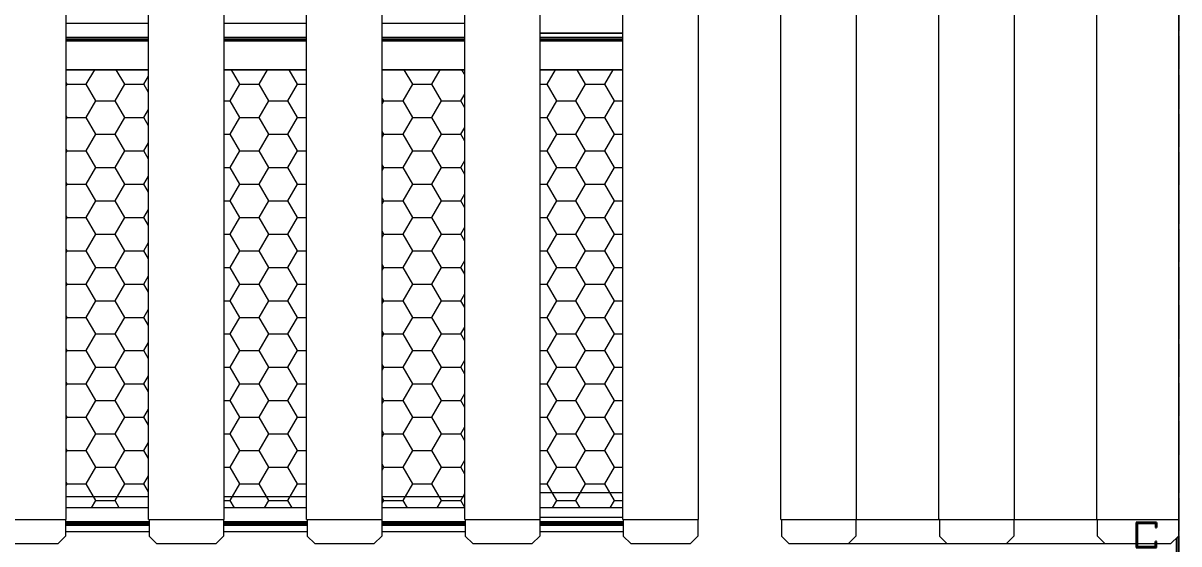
# Model space of a CAD drawing. Header units: millimetres. Extents: x -662642 to 33419, y -141169 to 23423.
# Drawn here: x 6578 to 8871, y 9571 to 10603 of the extents above; entities that cross this region are included whole.
import ezdxf

# ---------------------------------------------------------------- set-up
doc = ezdxf.new("R2010")
doc.units = ezdxf.units.MM
for name, pattern in [('CENTER', [2, 1.25, -0.25, 0.25, -0.25]), ('HIDDEN', [0.375, 0.25, -0.125]), ('HIDDENX2', [0.75, 0.5, -0.25])]:
    doc.linetypes.add(name, pattern=pattern)
doc.layers.add('center', color=1, linetype='CENTER')
doc.layers.add('HIDD', color=2, linetype='HIDDENX2')
doc.styles.get("Standard").update_dxf_attribs({"font": 'arial.ttf'})
doc.dimstyles.new('1.40', dxfattribs={"dimscale": 20, "dimtxt": 1.5, "dimasz": 1, "dimexe": 0.5, "dimexo": 0.5, "dimgap": 0.5, "dimtad": 1, "dimdec": 0, "dimzin": 0, "dimdsep": 46, "dimtxsty": 'Standard', "dimcen": 0, "dimclrd": 2, "dimclre": 2, "dimclrt": 3, "dimadec": 0, "dimazin": 0, "dimtfac": 1, "dimtdec": 0, "dimtmove": 0, "dimatfit": 0, "dimfxl": 1, "dimtolj": 1, "dimtzin": 0, "dimlwd": -1, "dimlwe": -1, "dimarcsym": 0})

# ---------------------------------------------------------------- blocks, each defined once
blk = doc.blocks.new('*D86')
at = {"color": 2, "transparency": 16777216}
for p, q in [((10274.7, 9660.2), (10274.7, 9780.2)), ((8443.9, 9540.2), (10284.7, 9540.2)), ((10274.7, 9540.2), (10274.7, 9110.2)), ((8713.4, 9110.2), (10284.7, 9110.2)), ((10274.7, 8990.2), (10274.7, 8435.7))]:
    blk.add_line(p, q, dxfattribs=at)
for points in [[(10254.7, 9660.2), (10294.7, 9660.2), (10274.7, 9540.2)], [(10254.7, 8990.2), (10294.7, 8990.2), (10274.7, 9110.2)]]:
    blk.add_solid(points, dxfattribs=at)
at = {"layer": 'Defpoints', "color": 0, "transparency": 16777216}
for p in [(8343.9, 9540.2), (8613.4, 9110.2), (10274.7, 9110.2)]:
    blk.add_point(p, dxfattribs=at)
at = {"color": 3, "lineweight": 5, "transparency": 16777216, "insert": (10143.2, 8652.9), "char_height": 140, "attachment_point": 5, "rotation": 90}
blk.add_mtext('\\A1;430', dxfattribs=at)
blk = doc.blocks.new('435')
for p, q in [((-131382, 21088.8), (-131342, 21088.8)), ((-131382, 21088.8), (-131382, 21078.8)), ((-131380, 21078.8), (-131382, 21078.8)), ((-131380, 21086.8), (-131344, 21086.8)), ((-131380, 21086.8), (-131380, 21078.8)), ((-131344, 21086.8), (-131344, 21040.8)), ((-131342, 21088.8), (-131342, 21038.8)), ((-131342, 21088.8), (-131342, 21038.8)), ((-131382, 21038.8), (-131382, 21050.8)), ((-131382, 21050.8), (-131380, 21050.8)), ((-131342, 21038.8), (-131382, 21038.8)), ((-131380, 21040.8), (-131380, 21050.8)), ((-131344, 21040.8), (-131380, 21040.8))]:
    blk.add_line(p, q)
blk = doc.blocks.new('3')
at = {"color": 7, "lineweight": 20}
for p, q in [((8871.4, 9615), (8871.4, 12537.2)), ((6827, 10602.3), (6663.4, 10602.3)), ((7140.7, 10602.3), (6977, 10602.3)), ((7454.3, 10602.3), (7290.7, 10602.3)), ((6663.4, 10575.2), (6827, 10575.2)), ((6663.4, 10572.2), (6827, 10572.2)), ((6977, 10575.2), (7140.7, 10575.2)), ((6977, 10572.2), (7140.7, 10572.2)), ((7290.7, 10575.2), (7454.3, 10575.2)), ((7290.7, 10572.2), (7454.3, 10572.2)), ((7604.3, 10575.2), (7768, 10575.2)), ((7604.3, 10572.2), (7768, 10572.2)), ((6663.4, 10570.5), (6827, 10570.5)), ((6663.4, 10567.9), (6827, 10567.9)), ((6977, 10570.5), (7140.7, 10570.5)), ((6977, 10567.9), (7140.7, 10567.9)), ((7290.7, 10570.5), (7454.3, 10570.5)), ((7290.7, 10567.9), (7454.3, 10567.9)), ((7604.3, 10570.5), (7768, 10570.5)), ((7604.3, 10567.9), (7768, 10567.9)), ((6663.4, 10510.6), (6827, 10510.6)), ((6663.4, 10510.5), (6827, 10510.5)), ((6827, 10510.3), (6663.4, 10510.3)), ((6977, 10510.6), (7140.7, 10510.6)), ((6977, 10510.5), (7140.7, 10510.5)), ((7140.7, 10510.3), (6977, 10510.3)), ((7290.7, 10510.6), (7454.3, 10510.6)), ((7290.7, 10510.5), (7454.3, 10510.5)), ((7454.3, 10510.3), (7290.7, 10510.3)), ((7604.3, 10510.6), (7768, 10510.6)), ((7604.3, 10510.5), (7768, 10510.5)), ((7768, 10510.3), (7604.3, 10510.3)), ((6827, 9663.9), (6663.4, 9663.9)), ((7140.7, 9663.9), (6977, 9663.9)), ((7454.3, 9663.9), (7290.7, 9663.9)), ((6827, 9642.3), (6663.4, 9642.3)), ((7140.7, 9642.3), (6977, 9642.3)), ((7454.3, 9642.3), (7290.7, 9642.3)), ((6662.4, 9615.2), (6828, 9615.2)), ((6662.4, 9612.2), (6828, 9612.2)), ((6828, 9610.2), (6662.4, 9610.2)), ((6976, 9615.2), (7141.7, 9615.2)), ((6976, 9612.2), (7141.7, 9612.2)), ((7141.7, 9610.2), (6976, 9610.2)), ((7289.7, 9615.2), (7455.3, 9615.2)), ((7289.7, 9612.2), (7455.3, 9612.2)), ((7455.3, 9610.2), (7289.7, 9610.2)), ((7603.3, 9615.2), (7769, 9615.2)), ((7603.3, 9612.2), (7769, 9612.2)), ((7769, 9610.2), (7603.3, 9610.2)), ((6828, 9606.8), (6662.4, 9606.8)), ((6662.4, 9595.2), (6828, 9595.2)), ((7141.7, 9606.8), (6976, 9606.8)), ((6976, 9595.2), (7141.7, 9595.2)), ((7455.3, 9606.8), (7289.7, 9606.8)), ((7289.7, 9595.2), (7455.3, 9595.2)), ((7769, 9606.8), (7603.3, 9606.8))]:
    blk.add_line(p, q, dxfattribs=at)
at = {"lineweight": 20}
for p, q in [((6663.4, 9619.2), (6663.4, 12277.2)), ((6827, 9619.2), (6827, 12277.2)), ((6977, 9619.2), (6977, 12277.2)), ((7140.7, 9619.2), (7140.7, 12277.2)), ((7290.7, 9619.2), (7290.7, 12277.2)), ((7454.3, 9619.2), (7454.3, 12277.2)), ((7604.3, 9619.2), (7604.3, 12277.2)), ((7768, 9619.2), (7768, 12277.2)), ((7918, 9619.2), (7918, 12277.2)), ((8081.6, 9619.2), (8081.6, 12277.2)), ((8871.4, 9619.2), (8871.4, 12277.2)), ((6513.4, 9619.2), (6663.4, 9619.2)), ((6662.4, 9619.2), (6662.4, 9586.2)), ((6827, 9619.2), (6977, 9619.2)), ((6828, 9619.2), (6828, 9586.2)), ((6976, 9619.2), (6976, 9586.2)), ((7140.7, 9619.2), (7290.7, 9619.2)), ((7141.7, 9619.2), (7141.7, 9586.2)), ((7289.7, 9619.2), (7289.7, 9586.2)), ((7454.3, 9619.2), (7604.3, 9619.2)), ((7455.3, 9619.2), (7455.3, 9586.2)), ((7603.3, 9619.2), (7603.3, 9586.2)), ((7768, 9619.2), (7918, 9619.2)), ((7769, 9619.2), (7769, 9586.2)), ((7917, 9619.2), (7917, 9586.2)), ((8081.6, 9619.2), (8871.4, 9619.2)), ((8082.6, 9619.2), (8082.6, 9586.2)), ((8230.6, 9619.2), (8230.6, 9586.2)), ((8396.1, 9619.2), (8396.1, 9586.2)), ((8544.1, 9619.2), (8544.1, 9586.2)), ((8870.4, 9619.2), (8870.4, 9586.2)), ((6662.4, 9586.2), (6647.4, 9571.2)), ((6828, 9586.2), (6843, 9571.2)), ((6976, 9586.2), (6961, 9571.2)), ((7141.7, 9586.2), (7156.7, 9571.2)), ((7289.7, 9586.2), (7274.7, 9571.2)), ((7455.3, 9586.2), (7470.3, 9571.2)), ((7603.3, 9586.2), (7588.3, 9571.2)), ((7769, 9586.2), (7784, 9571.2)), ((7917, 9586.2), (7902, 9571.2)), ((8082.6, 9586.2), (8097.6, 9571.2)), ((8230.6, 9586.2), (8215.6, 9571.2)), ((8396.1, 9586.2), (8411.1, 9571.2)), ((8544.1, 9586.2), (8529.1, 9571.2)), ((8709.7, 9586.2), (8724.7, 9571.2)), ((8870.4, 9586.2), (8855.4, 9571.2)), ((6529.4, 9571.2), (6647.4, 9571.2)), ((6843, 9571.2), (6961, 9571.2)), ((7156.7, 9571.2), (7274.7, 9571.2)), ((7470.3, 9571.2), (7588.3, 9571.2)), ((7784, 9571.2), (7902, 9571.2)), ((8097.6, 9571.2), (8855.4, 9571.2))]:
    blk.add_line(p, q, dxfattribs=at)
at = {"lineweight": 5}
for p, q in [((8231.6, 9619.2), (8231.6, 12277.2)), ((8395.1, 9619.2), (8395.1, 12277.2)), ((8545.1, 9619.2), (8545.1, 12277.2)), ((8708.7, 9619.2), (8708.7, 12277.2)), ((8230.6, 9619.2), (8231.6, 9619.2)), ((8396.1, 9619.2), (8395.1, 9619.2)), ((8709.7, 9586.2), (8709.7, 9619.2))]:
    blk.add_line(p, q, dxfattribs=at)
at = {"color": 7, "lineweight": 20, "ltscale": 0.000708333}
for p, q in [((7084.9, 10570.5), (7084.9, 10572.2)), ((7088.3, 10570.5), (7088.3, 10572.2)), ((7106.5, 10570.5), (7106.5, 10572.2)), ((7109.9, 10570.5), (7109.9, 10572.2))]:
    blk.add_line(p, q, dxfattribs=at)
at = {"color": 7, "lineweight": 20, "ltscale": 0.201458}
for p, q in [((7768, 10583), (7604.3, 10583)), ((7768, 10582.8), (7604.3, 10582.8)), ((7768, 9623), (7604.3, 9623)), ((7768, 9622.8), (7604.3, 9622.8))]:
    blk.add_line(p, q, dxfattribs=at)
at = {"color": 7, "linetype": 'Continuous', "lineweight": 20}
for p, q in [((6703.5, 10481.8), (6720.1, 10510.6)), ((6779.7, 10481.8), (6763, 10510.6)), ((7008.3, 10481.8), (6991.6, 10510.6)), ((7046.4, 10481.8), (7063, 10510.6)), ((7122.6, 10481.8), (7105.9, 10510.6)), ((7290.7, 10509), (7291.6, 10510.6)), ((7351.2, 10481.8), (7334.5, 10510.6)), ((7389.3, 10481.8), (7405.9, 10510.6)), ((7454.3, 10501), (7448.8, 10510.6)), ((7617.9, 10481.8), (7634.5, 10510.6)), ((7694.1, 10481.8), (7677.4, 10510.6)), ((7732.2, 10481.8), (7748.8, 10510.6)), ((6665.4, 10481.8), (6663.4, 10485.2)), ((6663.4, 10478.3), (6665.4, 10481.8)), ((6665.4, 10481.8), (6703.5, 10481.8)), ((6722.5, 10448.8), (6703.5, 10481.8)), ((6760.6, 10448.8), (6779.7, 10481.8)), ((6779.7, 10481.8), (6817.8, 10481.8)), ((6817.8, 10481.8), (6827, 10497.8)), ((6827, 10465.7), (6817.8, 10481.8)), ((6989.2, 10448.8), (7008.3, 10481.8)), ((7008.3, 10481.8), (7046.4, 10481.8)), ((7065.4, 10448.8), (7046.4, 10481.8)), ((7103.5, 10448.8), (7122.6, 10481.8)), ((7122.6, 10481.8), (7140.7, 10481.8)), ((7332.1, 10448.8), (7351.2, 10481.8)), ((7351.2, 10481.8), (7389.3, 10481.8)), ((7408.3, 10448.8), (7389.3, 10481.8)), ((7604.3, 10481.8), (7617.9, 10481.8)), ((7636.9, 10448.8), (7617.9, 10481.8)), ((7675, 10448.8), (7694.1, 10481.8)), ((7694.1, 10481.8), (7732.2, 10481.8)), ((7751.2, 10448.8), (7732.2, 10481.8)), ((7446.4, 10448.8), (7454.3, 10462.5)), ((6703.5, 10415.8), (6722.5, 10448.8)), ((6722.5, 10448.8), (6760.6, 10448.8)), ((6779.7, 10415.8), (6760.6, 10448.8)), ((6977, 10448.8), (6989.2, 10448.8)), ((7008.3, 10415.8), (6989.2, 10448.8)), ((7046.4, 10415.8), (7065.4, 10448.8)), ((7065.4, 10448.8), (7103.5, 10448.8)), ((7122.6, 10415.8), (7103.5, 10448.8)), ((7294, 10448.8), (7290.7, 10454.5)), ((7290.7, 10443), (7294, 10448.8)), ((7294, 10448.8), (7332.1, 10448.8)), ((7351.2, 10415.8), (7332.1, 10448.8)), ((7389.3, 10415.8), (7408.3, 10448.8)), ((7408.3, 10448.8), (7446.4, 10448.8)), ((7454.3, 10435), (7446.4, 10448.8)), ((7617.9, 10415.8), (7636.9, 10448.8)), ((7636.9, 10448.8), (7675, 10448.8)), ((7694.1, 10415.8), (7675, 10448.8)), ((7732.2, 10415.8), (7751.2, 10448.8)), ((7751.2, 10448.8), (7768, 10448.8)), ((6665.4, 10415.8), (6663.4, 10419.2)), ((6663.4, 10412.4), (6665.4, 10415.8)), ((6665.4, 10415.8), (6703.5, 10415.8)), ((6722.5, 10382.8), (6703.5, 10415.8)), ((6760.6, 10382.8), (6779.7, 10415.8)), ((6779.7, 10415.8), (6817.8, 10415.8)), ((6817.8, 10415.8), (6827, 10431.8)), ((6827, 10399.7), (6817.8, 10415.8)), ((6989.2, 10382.8), (7008.3, 10415.8)), ((7008.3, 10415.8), (7046.4, 10415.8)), ((7065.4, 10382.8), (7046.4, 10415.8)), ((7103.5, 10382.8), (7122.6, 10415.8)), ((7122.6, 10415.8), (7140.7, 10415.8)), ((7332.1, 10382.8), (7351.2, 10415.8)), ((7351.2, 10415.8), (7389.3, 10415.8)), ((7408.3, 10382.8), (7389.3, 10415.8)), ((7604.3, 10415.8), (7617.9, 10415.8)), ((7636.9, 10382.8), (7617.9, 10415.8)), ((7675, 10382.8), (7694.1, 10415.8)), ((7694.1, 10415.8), (7732.2, 10415.8)), ((7751.2, 10382.8), (7732.2, 10415.8)), ((7446.4, 10382.8), (7454.3, 10396.5)), ((6703.5, 10349.8), (6722.5, 10382.8)), ((6722.5, 10382.8), (6760.6, 10382.8)), ((6779.7, 10349.8), (6760.6, 10382.8)), ((6817.8, 10349.8), (6827, 10365.8)), ((6977, 10382.8), (6989.2, 10382.8)), ((7008.3, 10349.8), (6989.2, 10382.8)), ((7046.4, 10349.8), (7065.4, 10382.8)), ((7065.4, 10382.8), (7103.5, 10382.8)), ((7122.6, 10349.8), (7103.5, 10382.8)), ((7294, 10382.8), (7290.7, 10388.5)), ((7290.7, 10377), (7294, 10382.8)), ((7294, 10382.8), (7332.1, 10382.8)), ((7351.2, 10349.8), (7332.1, 10382.8)), ((7389.3, 10349.8), (7408.3, 10382.8)), ((7408.3, 10382.8), (7446.4, 10382.8)), ((7454.3, 10369), (7446.4, 10382.8)), ((7617.9, 10349.8), (7636.9, 10382.8)), ((7636.9, 10382.8), (7675, 10382.8)), ((7694.1, 10349.8), (7675, 10382.8)), ((7732.2, 10349.8), (7751.2, 10382.8)), ((7751.2, 10382.8), (7768, 10382.8)), ((6665.4, 10349.8), (6663.4, 10353.2)), ((6663.4, 10346.4), (6665.4, 10349.8)), ((6665.4, 10349.8), (6703.5, 10349.8)), ((6722.5, 10316.8), (6703.5, 10349.8)), ((6760.6, 10316.8), (6779.7, 10349.8)), ((6779.7, 10349.8), (6817.8, 10349.8)), ((6827, 10333.7), (6817.8, 10349.8)), ((6989.2, 10316.8), (7008.3, 10349.8)), ((7008.3, 10349.8), (7046.4, 10349.8)), ((7065.4, 10316.8), (7046.4, 10349.8)), ((7103.5, 10316.8), (7122.6, 10349.8)), ((7122.6, 10349.8), (7140.7, 10349.8)), ((7332.1, 10316.8), (7351.2, 10349.8)), ((7351.2, 10349.8), (7389.3, 10349.8)), ((7408.3, 10316.8), (7389.3, 10349.8)), ((7604.3, 10349.8), (7617.9, 10349.8)), ((7636.9, 10316.8), (7617.9, 10349.8)), ((7675, 10316.8), (7694.1, 10349.8)), ((7694.1, 10349.8), (7732.2, 10349.8)), ((7751.2, 10316.8), (7732.2, 10349.8)), ((7294, 10316.8), (7290.7, 10322.5)), ((7446.4, 10316.8), (7454.3, 10330.5)), ((6703.5, 10283.8), (6722.5, 10316.8)), ((6722.5, 10316.8), (6760.6, 10316.8)), ((6779.7, 10283.8), (6760.6, 10316.8)), ((6817.8, 10283.8), (6827, 10299.9)), ((6977, 10316.8), (6989.2, 10316.8)), ((7008.3, 10283.8), (6989.2, 10316.8)), ((7046.4, 10283.8), (7065.4, 10316.8)), ((7065.4, 10316.8), (7103.5, 10316.8)), ((7122.6, 10283.8), (7103.5, 10316.8)), ((7290.7, 10311), (7294, 10316.8)), ((7294, 10316.8), (7332.1, 10316.8)), ((7351.2, 10283.8), (7332.1, 10316.8)), ((7389.3, 10283.8), (7408.3, 10316.8)), ((7408.3, 10316.8), (7446.4, 10316.8)), ((7454.3, 10303.1), (7446.4, 10316.8)), ((7617.9, 10283.8), (7636.9, 10316.8)), ((7636.9, 10316.8), (7675, 10316.8)), ((7694.1, 10283.8), (7675, 10316.8)), ((7732.2, 10283.8), (7751.2, 10316.8)), ((7751.2, 10316.8), (7768, 10316.8)), ((6665.4, 10283.8), (6663.4, 10287.2)), ((6663.4, 10280.4), (6665.4, 10283.8)), ((6665.4, 10283.8), (6703.5, 10283.8)), ((6722.5, 10250.8), (6703.5, 10283.8)), ((6760.6, 10250.8), (6779.7, 10283.8)), ((6779.7, 10283.8), (6817.8, 10283.8)), ((6827, 10267.7), (6817.8, 10283.8)), ((6989.2, 10250.8), (7008.3, 10283.8)), ((7008.3, 10283.8), (7046.4, 10283.8)), ((7065.4, 10250.8), (7046.4, 10283.8)), ((7103.5, 10250.8), (7122.6, 10283.8)), ((7122.6, 10283.8), (7140.7, 10283.8)), ((7332.1, 10250.8), (7351.2, 10283.8)), ((7351.2, 10283.8), (7389.3, 10283.8)), ((7408.3, 10250.8), (7389.3, 10283.8)), ((7604.3, 10283.8), (7617.9, 10283.8)), ((7636.9, 10250.8), (7617.9, 10283.8)), ((7675, 10250.8), (7694.1, 10283.8)), ((7694.1, 10283.8), (7732.2, 10283.8)), ((7751.2, 10250.8), (7732.2, 10283.8)), ((7294, 10250.8), (7290.7, 10256.5)), ((7446.4, 10250.8), (7454.3, 10264.5)), ((6703.5, 10217.8), (6722.5, 10250.8)), ((6722.5, 10250.8), (6760.6, 10250.8)), ((6779.7, 10217.8), (6760.6, 10250.8)), ((6817.8, 10217.8), (6827, 10233.9)), ((6977, 10250.8), (6989.2, 10250.8)), ((7008.3, 10217.8), (6989.2, 10250.8)), ((7046.4, 10217.8), (7065.4, 10250.8)), ((7065.4, 10250.8), (7103.5, 10250.8)), ((7122.6, 10217.8), (7103.5, 10250.8)), ((7290.7, 10245), (7294, 10250.8)), ((7294, 10250.8), (7332.1, 10250.8)), ((7351.2, 10217.8), (7332.1, 10250.8)), ((7389.3, 10217.8), (7408.3, 10250.8)), ((7408.3, 10250.8), (7446.4, 10250.8)), ((7454.3, 10237.1), (7446.4, 10250.8)), ((7617.9, 10217.8), (7636.9, 10250.8)), ((7636.9, 10250.8), (7675, 10250.8)), ((7694.1, 10217.8), (7675, 10250.8)), ((7732.2, 10217.8), (7751.2, 10250.8)), ((7751.2, 10250.8), (7768, 10250.8)), ((6665.4, 10217.8), (6663.4, 10221.2)), ((6663.4, 10214.4), (6665.4, 10217.8)), ((6665.4, 10217.8), (6703.5, 10217.8)), ((6722.5, 10184.8), (6703.5, 10217.8)), ((6760.6, 10184.8), (6779.7, 10217.8)), ((6779.7, 10217.8), (6817.8, 10217.8)), ((6827, 10201.7), (6817.8, 10217.8)), ((6989.2, 10184.8), (7008.3, 10217.8)), ((7008.3, 10217.8), (7046.4, 10217.8)), ((7065.4, 10184.8), (7046.4, 10217.8)), ((7103.5, 10184.8), (7122.6, 10217.8)), ((7122.6, 10217.8), (7140.7, 10217.8)), ((7332.1, 10184.8), (7351.2, 10217.8)), ((7351.2, 10217.8), (7389.3, 10217.8)), ((7408.3, 10184.8), (7389.3, 10217.8)), ((7604.3, 10217.8), (7617.9, 10217.8)), ((7636.9, 10184.8), (7617.9, 10217.8)), ((7675, 10184.8), (7694.1, 10217.8)), ((7694.1, 10217.8), (7732.2, 10217.8)), ((7751.2, 10184.8), (7732.2, 10217.8)), ((6703.5, 10151.8), (6722.5, 10184.8)), ((6722.5, 10184.8), (6760.6, 10184.8)), ((6779.7, 10151.8), (6760.6, 10184.8)), ((6977, 10184.8), (6989.2, 10184.8)), ((7008.3, 10151.8), (6989.2, 10184.8)), ((7046.4, 10151.8), (7065.4, 10184.8)), ((7065.4, 10184.8), (7103.5, 10184.8)), ((7122.6, 10151.8), (7103.5, 10184.8)), ((7294, 10184.8), (7290.7, 10190.6)), ((7290.7, 10179), (7294, 10184.8)), ((7294, 10184.8), (7332.1, 10184.8)), ((7351.2, 10151.8), (7332.1, 10184.8)), ((7389.3, 10151.8), (7408.3, 10184.8)), ((7408.3, 10184.8), (7446.4, 10184.8)), ((7446.4, 10184.8), (7454.3, 10198.5)), ((7454.3, 10171.1), (7446.4, 10184.8)), ((7617.9, 10151.8), (7636.9, 10184.8)), ((7636.9, 10184.8), (7675, 10184.8)), ((7694.1, 10151.8), (7675, 10184.8)), ((7732.2, 10151.8), (7751.2, 10184.8)), ((7751.2, 10184.8), (7768, 10184.8)), ((6817.8, 10151.8), (6827, 10167.9)), ((6665.4, 10151.8), (6663.4, 10155.2)), ((6663.4, 10148.4), (6665.4, 10151.8)), ((6665.4, 10151.8), (6703.5, 10151.8)), ((6722.5, 10118.8), (6703.5, 10151.8)), ((6760.6, 10118.8), (6779.7, 10151.8)), ((6779.7, 10151.8), (6817.8, 10151.8)), ((6827, 10135.7), (6817.8, 10151.8)), ((6989.2, 10118.8), (7008.3, 10151.8)), ((7008.3, 10151.8), (7046.4, 10151.8)), ((7065.4, 10118.8), (7046.4, 10151.8)), ((7103.5, 10118.8), (7122.6, 10151.8)), ((7122.6, 10151.8), (7140.7, 10151.8)), ((7332.1, 10118.8), (7351.2, 10151.8)), ((7351.2, 10151.8), (7389.3, 10151.8)), ((7408.3, 10118.8), (7389.3, 10151.8)), ((7604.3, 10151.8), (7617.9, 10151.8)), ((7636.9, 10118.8), (7617.9, 10151.8)), ((7675, 10118.8), (7694.1, 10151.8)), ((7694.1, 10151.8), (7732.2, 10151.8)), ((7751.2, 10118.8), (7732.2, 10151.8)), ((6703.5, 10085.8), (6722.5, 10118.8)), ((6722.5, 10118.8), (6760.6, 10118.8)), ((6779.7, 10085.8), (6760.6, 10118.8)), ((6977, 10118.8), (6989.2, 10118.8)), ((7008.3, 10085.8), (6989.2, 10118.8)), ((7046.4, 10085.8), (7065.4, 10118.8)), ((7065.4, 10118.8), (7103.5, 10118.8)), ((7122.6, 10085.8), (7103.5, 10118.8)), ((7294, 10118.8), (7290.7, 10124.6)), ((7290.7, 10113.1), (7294, 10118.8)), ((7294, 10118.8), (7332.1, 10118.8)), ((7351.2, 10085.8), (7332.1, 10118.8)), ((7389.3, 10085.8), (7408.3, 10118.8)), ((7408.3, 10118.8), (7446.4, 10118.8)), ((7446.4, 10118.8), (7454.3, 10132.5)), ((7454.3, 10105.1), (7446.4, 10118.8)), ((7617.9, 10085.8), (7636.9, 10118.8)), ((7636.9, 10118.8), (7675, 10118.8)), ((7694.1, 10085.8), (7675, 10118.8)), ((7732.2, 10085.8), (7751.2, 10118.8)), ((7751.2, 10118.8), (7768, 10118.8)), ((6817.8, 10085.8), (6827, 10101.9)), ((6665.4, 10085.8), (6663.4, 10089.2)), ((6663.4, 10082.4), (6665.4, 10085.8)), ((6665.4, 10085.8), (6703.5, 10085.8)), ((6722.5, 10052.8), (6703.5, 10085.8)), ((6760.6, 10052.8), (6779.7, 10085.8)), ((6779.7, 10085.8), (6817.8, 10085.8)), ((6827, 10069.7), (6817.8, 10085.8)), ((6989.2, 10052.8), (7008.3, 10085.8)), ((7008.3, 10085.8), (7046.4, 10085.8)), ((7065.4, 10052.8), (7046.4, 10085.8)), ((7103.5, 10052.8), (7122.6, 10085.8)), ((7122.6, 10085.8), (7140.7, 10085.8)), ((7332.1, 10052.8), (7351.2, 10085.8)), ((7351.2, 10085.8), (7389.3, 10085.8)), ((7408.3, 10052.8), (7389.3, 10085.8)), ((7604.3, 10085.8), (7617.9, 10085.8)), ((7636.9, 10052.8), (7617.9, 10085.8)), ((7675, 10052.8), (7694.1, 10085.8)), ((7694.1, 10085.8), (7732.2, 10085.8)), ((7751.2, 10052.8), (7732.2, 10085.8)), ((6703.5, 10019.8), (6722.5, 10052.8)), ((6722.5, 10052.8), (6760.6, 10052.8)), ((6779.7, 10019.8), (6760.6, 10052.8)), ((6977, 10052.8), (6989.2, 10052.8)), ((7008.3, 10019.8), (6989.2, 10052.8)), ((7046.4, 10019.8), (7065.4, 10052.8)), ((7065.4, 10052.8), (7103.5, 10052.8)), ((7122.6, 10019.8), (7103.5, 10052.8)), ((7294, 10052.8), (7290.7, 10058.6)), ((7290.7, 10047.1), (7294, 10052.8)), ((7294, 10052.8), (7332.1, 10052.8)), ((7351.2, 10019.8), (7332.1, 10052.8)), ((7389.3, 10019.8), (7408.3, 10052.8)), ((7408.3, 10052.8), (7446.4, 10052.8)), ((7446.4, 10052.8), (7454.3, 10066.6)), ((7454.3, 10039.1), (7446.4, 10052.8)), ((7617.9, 10019.8), (7636.9, 10052.8)), ((7636.9, 10052.8), (7675, 10052.8)), ((7694.1, 10019.8), (7675, 10052.8)), ((7732.2, 10019.8), (7751.2, 10052.8)), ((7751.2, 10052.8), (7768, 10052.8)), ((6665.4, 10019.8), (6663.4, 10023.2)), ((6817.8, 10019.8), (6827, 10035.9)), ((6663.4, 10016.4), (6665.4, 10019.8)), ((6665.4, 10019.8), (6703.5, 10019.8)), ((6722.5, 9986.8), (6703.5, 10019.8)), ((6760.6, 9986.8), (6779.7, 10019.8)), ((6779.7, 10019.8), (6817.8, 10019.8)), ((6827, 10003.8), (6817.8, 10019.8)), ((6989.2, 9986.8), (7008.3, 10019.8)), ((7008.3, 10019.8), (7046.4, 10019.8)), ((7065.4, 9986.8), (7046.4, 10019.8)), ((7103.5, 9986.8), (7122.6, 10019.8)), ((7122.6, 10019.8), (7140.7, 10019.8)), ((7332.1, 9986.8), (7351.2, 10019.8)), ((7351.2, 10019.8), (7389.3, 10019.8)), ((7408.3, 9986.8), (7389.3, 10019.8)), ((7446.4, 9986.8), (7454.3, 10000.6)), ((7604.3, 10019.8), (7617.9, 10019.8)), ((7636.9, 9986.8), (7617.9, 10019.8)), ((7675, 9986.8), (7694.1, 10019.8)), ((7694.1, 10019.8), (7732.2, 10019.8)), ((7751.2, 9986.8), (7732.2, 10019.8)), ((6703.5, 9953.8), (6722.5, 9986.8)), ((6722.5, 9986.8), (6760.6, 9986.8)), ((6779.7, 9953.8), (6760.6, 9986.8)), ((6977, 9986.8), (6989.2, 9986.8)), ((7008.3, 9953.8), (6989.2, 9986.8)), ((7046.4, 9953.8), (7065.4, 9986.8)), ((7065.4, 9986.8), (7103.5, 9986.8)), ((7122.6, 9953.8), (7103.5, 9986.8)), ((7294, 9986.8), (7290.7, 9992.6)), ((7290.7, 9981.1), (7294, 9986.8)), ((7294, 9986.8), (7332.1, 9986.8)), ((7351.2, 9953.8), (7332.1, 9986.8)), ((7389.3, 9953.8), (7408.3, 9986.8)), ((7408.3, 9986.8), (7446.4, 9986.8)), ((7454.3, 9973.1), (7446.4, 9986.8)), ((7617.9, 9953.8), (7636.9, 9986.8)), ((7636.9, 9986.8), (7675, 9986.8)), ((7694.1, 9953.8), (7675, 9986.8)), ((7732.2, 9953.8), (7751.2, 9986.8)), ((7751.2, 9986.8), (7768, 9986.8)), ((6665.4, 9953.8), (6663.4, 9957.3)), ((6663.4, 9950.4), (6665.4, 9953.8)), ((6665.4, 9953.8), (6703.5, 9953.8)), ((6722.5, 9920.8), (6703.5, 9953.8)), ((6760.6, 9920.8), (6779.7, 9953.8)), ((6779.7, 9953.8), (6817.8, 9953.8)), ((6817.8, 9953.8), (6827, 9969.9)), ((6827, 9937.8), (6817.8, 9953.8)), ((6989.2, 9920.8), (7008.3, 9953.8)), ((7008.3, 9953.8), (7046.4, 9953.8)), ((7065.4, 9920.8), (7046.4, 9953.8)), ((7103.5, 9920.8), (7122.6, 9953.8)), ((7122.6, 9953.8), (7140.7, 9953.8)), ((7332.1, 9920.8), (7351.2, 9953.8)), ((7351.2, 9953.8), (7389.3, 9953.8)), ((7408.3, 9920.8), (7389.3, 9953.8)), ((7604.3, 9953.8), (7617.9, 9953.8)), ((7636.9, 9920.8), (7617.9, 9953.8)), ((7675, 9920.8), (7694.1, 9953.8)), ((7694.1, 9953.8), (7732.2, 9953.8)), ((7751.2, 9920.8), (7732.2, 9953.8)), ((7446.4, 9920.8), (7454.3, 9934.6)), ((6703.5, 9887.8), (6722.5, 9920.8)), ((6722.5, 9920.8), (6760.6, 9920.8)), ((6779.7, 9887.8), (6760.6, 9920.8)), ((6977, 9920.8), (6989.2, 9920.8)), ((7008.3, 9887.8), (6989.2, 9920.8)), ((7046.4, 9887.8), (7065.4, 9920.8)), ((7065.4, 9920.8), (7103.5, 9920.8)), ((7122.6, 9887.8), (7103.5, 9920.8)), ((7294, 9920.8), (7290.7, 9926.6)), ((7290.7, 9915.1), (7294, 9920.8)), ((7294, 9920.8), (7332.1, 9920.8)), ((7351.2, 9887.8), (7332.1, 9920.8)), ((7389.3, 9887.8), (7408.3, 9920.8)), ((7408.3, 9920.8), (7446.4, 9920.8)), ((7454.3, 9907.1), (7446.4, 9920.8)), ((7617.9, 9887.8), (7636.9, 9920.8)), ((7636.9, 9920.8), (7675, 9920.8)), ((7694.1, 9887.8), (7675, 9920.8)), ((7732.2, 9887.8), (7751.2, 9920.8)), ((7751.2, 9920.8), (7768, 9920.8)), ((6665.4, 9887.8), (6663.4, 9891.3)), ((6663.4, 9884.4), (6665.4, 9887.8)), ((6665.4, 9887.8), (6703.5, 9887.8)), ((6722.5, 9854.8), (6703.5, 9887.8)), ((6760.6, 9854.8), (6779.7, 9887.8)), ((6779.7, 9887.8), (6817.8, 9887.8)), ((6817.8, 9887.8), (6827, 9903.9)), ((6827, 9871.8), (6817.8, 9887.8)), ((6989.2, 9854.8), (7008.3, 9887.8)), ((7008.3, 9887.8), (7046.4, 9887.8)), ((7065.4, 9854.8), (7046.4, 9887.8)), ((7103.5, 9854.8), (7122.6, 9887.8)), ((7122.6, 9887.8), (7140.7, 9887.8)), ((7332.1, 9854.8), (7351.2, 9887.8)), ((7351.2, 9887.8), (7389.3, 9887.8)), ((7408.3, 9854.8), (7389.3, 9887.8)), ((7604.3, 9887.8), (7617.9, 9887.8)), ((7636.9, 9854.8), (7617.9, 9887.8)), ((7675, 9854.8), (7694.1, 9887.8)), ((7694.1, 9887.8), (7732.2, 9887.8)), ((7751.2, 9854.8), (7732.2, 9887.8)), ((7446.4, 9854.8), (7454.3, 9868.6)), ((6703.5, 9821.9), (6722.5, 9854.8)), ((6722.5, 9854.8), (6760.6, 9854.8)), ((6779.7, 9821.9), (6760.6, 9854.8)), ((6977, 9854.8), (6989.2, 9854.8)), ((7008.3, 9821.9), (6989.2, 9854.8)), ((7046.4, 9821.9), (7065.4, 9854.8)), ((7065.4, 9854.8), (7103.5, 9854.8)), ((7122.6, 9821.9), (7103.5, 9854.8)), ((7294, 9854.8), (7290.7, 9860.6)), ((7290.7, 9849.1), (7294, 9854.8)), ((7294, 9854.8), (7332.1, 9854.8)), ((7351.2, 9821.9), (7332.1, 9854.8)), ((7389.3, 9821.9), (7408.3, 9854.8)), ((7408.3, 9854.8), (7446.4, 9854.8)), ((7454.3, 9841.1), (7446.4, 9854.8)), ((7617.9, 9821.9), (7636.9, 9854.8)), ((7636.9, 9854.8), (7675, 9854.8)), ((7694.1, 9821.9), (7675, 9854.8)), ((7732.2, 9821.9), (7751.2, 9854.8)), ((7751.2, 9854.8), (7768, 9854.8)), ((6665.4, 9821.9), (6663.4, 9825.3)), ((6663.4, 9818.4), (6665.4, 9821.9)), ((6665.4, 9821.9), (6703.5, 9821.9)), ((6722.5, 9788.9), (6703.5, 9821.9)), ((6760.6, 9788.9), (6779.7, 9821.9)), ((6779.7, 9821.9), (6817.8, 9821.9)), ((6817.8, 9821.9), (6827, 9837.9)), ((6827, 9805.8), (6817.8, 9821.9)), ((6989.2, 9788.9), (7008.3, 9821.9)), ((7008.3, 9821.9), (7046.4, 9821.9)), ((7065.4, 9788.9), (7046.4, 9821.9)), ((7103.5, 9788.9), (7122.6, 9821.9)), ((7122.6, 9821.9), (7140.7, 9821.9)), ((7332.1, 9788.9), (7351.2, 9821.9)), ((7351.2, 9821.9), (7389.3, 9821.9)), ((7408.3, 9788.9), (7389.3, 9821.9)), ((7604.3, 9821.9), (7617.9, 9821.9)), ((7636.9, 9788.9), (7617.9, 9821.9)), ((7675, 9788.9), (7694.1, 9821.9)), ((7694.1, 9821.9), (7732.2, 9821.9)), ((7751.2, 9788.9), (7732.2, 9821.9)), ((7294, 9788.9), (7290.7, 9794.6)), ((7446.4, 9788.9), (7454.3, 9802.6)), ((6703.5, 9755.9), (6722.5, 9788.9)), ((6722.5, 9788.9), (6760.6, 9788.9)), ((6779.7, 9755.9), (6760.6, 9788.9)), ((6817.8, 9755.9), (6827, 9771.9)), ((6977, 9788.9), (6989.2, 9788.9)), ((7008.3, 9755.9), (6989.2, 9788.9)), ((7046.4, 9755.9), (7065.4, 9788.9)), ((7065.4, 9788.9), (7103.5, 9788.9)), ((7122.6, 9755.9), (7103.5, 9788.9)), ((7290.7, 9783.1), (7294, 9788.9)), ((7294, 9788.9), (7332.1, 9788.9)), ((7351.2, 9755.9), (7332.1, 9788.9)), ((7389.3, 9755.9), (7408.3, 9788.9)), ((7408.3, 9788.9), (7446.4, 9788.9)), ((7454.3, 9775.1), (7446.4, 9788.9)), ((7617.9, 9755.9), (7636.9, 9788.9)), ((7636.9, 9788.9), (7675, 9788.9)), ((7694.1, 9755.9), (7675, 9788.9)), ((7732.2, 9755.9), (7751.2, 9788.9)), ((7751.2, 9788.9), (7768, 9788.9)), ((6665.4, 9755.9), (6663.4, 9759.3)), ((6663.4, 9752.4), (6665.4, 9755.9)), ((6665.4, 9755.9), (6703.5, 9755.9)), ((6722.5, 9722.9), (6703.5, 9755.9)), ((6760.6, 9722.9), (6779.7, 9755.9)), ((6779.7, 9755.9), (6817.8, 9755.9)), ((6827, 9739.8), (6817.8, 9755.9)), ((6989.2, 9722.9), (7008.3, 9755.9)), ((7008.3, 9755.9), (7046.4, 9755.9)), ((7065.4, 9722.9), (7046.4, 9755.9)), ((7103.5, 9722.9), (7122.6, 9755.9)), ((7122.6, 9755.9), (7140.7, 9755.9)), ((7332.1, 9722.9), (7351.2, 9755.9)), ((7351.2, 9755.9), (7389.3, 9755.9)), ((7408.3, 9722.9), (7389.3, 9755.9)), ((7604.3, 9755.9), (7617.9, 9755.9)), ((7636.9, 9722.9), (7617.9, 9755.9)), ((7675, 9722.9), (7694.1, 9755.9)), ((7694.1, 9755.9), (7732.2, 9755.9)), ((7751.2, 9722.9), (7732.2, 9755.9)), ((7294, 9722.9), (7290.7, 9728.6)), ((7446.4, 9722.9), (7454.3, 9736.6)), ((6703.5, 9689.9), (6722.5, 9722.9)), ((6722.5, 9722.9), (6760.6, 9722.9)), ((6779.7, 9689.9), (6760.6, 9722.9)), ((6817.8, 9689.9), (6827, 9705.9)), ((6977, 9722.9), (6989.2, 9722.9)), ((7008.3, 9689.9), (6989.2, 9722.9)), ((7046.4, 9689.9), (7065.4, 9722.9)), ((7065.4, 9722.9), (7103.5, 9722.9)), ((7122.6, 9689.9), (7103.5, 9722.9)), ((7290.7, 9717.1), (7294, 9722.9)), ((7294, 9722.9), (7332.1, 9722.9)), ((7351.2, 9689.9), (7332.1, 9722.9)), ((7389.3, 9689.9), (7408.3, 9722.9)), ((7408.3, 9722.9), (7446.4, 9722.9)), ((7454.3, 9709.1), (7446.4, 9722.9)), ((7617.9, 9689.9), (7636.9, 9722.9)), ((7636.9, 9722.9), (7675, 9722.9)), ((7694.1, 9689.9), (7675, 9722.9)), ((7732.2, 9689.9), (7751.2, 9722.9)), ((7751.2, 9722.9), (7768, 9722.9)), ((6665.4, 9689.9), (6663.4, 9693.3)), ((6663.4, 9686.5), (6665.4, 9689.9)), ((6665.4, 9689.9), (6703.5, 9689.9)), ((6722.5, 9656.9), (6703.5, 9689.9)), ((6760.6, 9656.9), (6779.7, 9689.9)), ((6779.7, 9689.9), (6817.8, 9689.9)), ((6827, 9673.8), (6817.8, 9689.9)), ((6989.2, 9656.9), (7008.3, 9689.9)), ((7008.3, 9689.9), (7046.4, 9689.9)), ((7065.4, 9656.9), (7046.4, 9689.9)), ((7103.5, 9656.9), (7122.6, 9689.9)), ((7122.6, 9689.9), (7140.7, 9689.9)), ((7332.1, 9656.9), (7351.2, 9689.9)), ((7351.2, 9689.9), (7389.3, 9689.9)), ((7408.3, 9656.9), (7389.3, 9689.9)), ((7604.3, 9689.9), (7617.9, 9689.9)), ((7636.9, 9656.9), (7617.9, 9689.9)), ((7675, 9656.9), (7694.1, 9689.9)), ((7694.1, 9689.9), (7732.2, 9689.9)), ((7751.2, 9656.9), (7732.2, 9689.9)), ((6714.1, 9642.3), (6722.5, 9656.9)), ((6722.5, 9656.9), (6760.6, 9656.9)), ((6769, 9642.3), (6760.6, 9656.9)), ((6977, 9656.9), (6989.2, 9656.9)), ((6997.6, 9642.3), (6989.2, 9656.9)), ((7057, 9642.3), (7065.4, 9656.9)), ((7065.4, 9656.9), (7103.5, 9656.9)), ((7111.9, 9642.3), (7103.5, 9656.9)), ((7294, 9656.9), (7290.7, 9662.6)), ((7290.7, 9651.1), (7294, 9656.9)), ((7294, 9656.9), (7332.1, 9656.9)), ((7340.5, 9642.3), (7332.1, 9656.9)), ((7399.9, 9642.3), (7408.3, 9656.9)), ((7408.3, 9656.9), (7446.4, 9656.9)), ((7446.4, 9656.9), (7454.3, 9670.6)), ((7454.3, 9643.1), (7446.4, 9656.9)), ((7628.5, 9642.3), (7636.9, 9656.9)), ((7636.9, 9656.9), (7675, 9656.9)), ((7683.4, 9642.3), (7675, 9656.9)), ((7742.8, 9642.3), (7751.2, 9656.9)), ((7751.2, 9656.9), (7768, 9656.9))]:
    blk.add_line(p, q, dxfattribs=at)
at = {"color": 7, "lineweight": 20, "ltscale": 0.220833}
blk.add_line((7604.3, 9672.8), (7768, 9672.8), dxfattribs=at)
at = {"color": 7, "lineweight": 20, "ltscale": 0.000833334}
for p, q in [((6777.7, 9612.2), (6777.7, 9610.2)), ((7412.7, 9612.2), (7412.7, 9610.2))]:
    blk.add_line(p, q, dxfattribs=at)
at = {"color": 7, "lineweight": 20, "ltscale": 0.000832431}
for p, q in [((6814.9, 9610.2), (6814.9, 9612.2)), ((6817.7, 9610.2), (6817.7, 9612.2)), ((7372.7, 9610.2), (7372.7, 9612.2)), ((7375.5, 9610.2), (7375.5, 9612.2))]:
    blk.add_line(p, q, dxfattribs=at)
at = {"color": 7, "lineweight": 20, "ltscale": 0.000833333}
for p, q in [((7084.9, 9610.2), (7084.9, 9612.2)), ((7088.3, 9610.2), (7088.3, 9612.2)), ((7106.5, 9610.2), (7106.5, 9612.2)), ((7109.9, 9610.2), (7109.9, 9612.2))]:
    blk.add_line(p, q, dxfattribs=at)
at = {"color": 7, "lineweight": 20, "ltscale": 0.00337}
blk.add_line((8871.4, 9606.8), (8871.4, 9614.9), dxfattribs=at)
at = {"color": 7, "lineweight": 20, "ltscale": 0.307}
blk.add_line((7603.3, 9595.2), (7769, 9595.2), dxfattribs=at)
at = {"color": 7, "lineweight": 20, "ltscale": 0.194167}
for p, q in [((8866, 9581.8), (8866, 9127.2)), ((8869.4, 9585.2), (8869.4, 9127.2))]:
    blk.add_line(p, q, dxfattribs=at)
at = {"color": 0, "lineweight": 20}
for points in [[(6663.4, 10510.6), (6827, 10510.6)], [(6977, 10510.6), (7140.7, 10510.6)], [(7290.7, 10510.6), (7454.3, 10510.6)], [(7604.3, 10510.6), (7768, 10510.6)], [(6827, 9642.3), (6663.4, 9642.3)], [(7140.7, 9642.3), (6977, 9642.3)], [(7454.3, 9642.3), (7290.7, 9642.3)], [(7768, 9642.3), (7604.3, 9642.3)]]:
    blk.add_lwpolyline(points, dxfattribs=at)
at = {"layer": 'center', "lineweight": 20}
for p, q in [((8871.4, 12710.2), (8871.4, 9110.2)), ((6662.4, 9610.2), (6828, 9610.2)), ((6976, 9610.2), (7141.7, 9610.2)), ((7289.7, 9610.2), (7455.3, 9610.2)), ((7603.3, 9610.2), (7769, 9610.2)), ((8870.4, 9610.2), (8871.4, 9610.2))]:
    blk.add_line(p, q, dxfattribs=at)
at = {"layer": 'HIDD', "linetype": 'HIDDEN', "lineweight": 20}
for p, q in [((6662.4, 9608.2), (6828, 9608.2)), ((6976, 9608.2), (7141.7, 9608.2)), ((7289.7, 9608.2), (7455.3, 9608.2)), ((7603.3, 9608.2), (7769, 9608.2)), ((8870.4, 9608.2), (8871.4, 9608.2))]:
    blk.add_line(p, q, dxfattribs=at)
at = {"lineweight": 20, "xscale": -1}
blk.add_blockref('435', (-122555.2, -11475.6), dxfattribs=at)

msp = doc.modelspace()

# ---------------------------------------------------------------- block references
msp.add_blockref('3', (0, 0))

# ---------------------------------------------------------------- dimensions: what is measured, and where the dimension line sits
at = {"lineweight": 5}
dim = msp.add_linear_dim(base=(10274.7, 9110.2), p1=(8343.9, 9540.2), p2=(8613.4, 9110.2), angle=90, dimstyle='1.40', override={"dimtxt": 7, "dimasz": 6, "dimexo": 5, "dimgap": 3}, dxfattribs=at)
dim.commit()
dim.dimension.update_dxf_attribs({"geometry": '*D86', "text_midpoint": (10143.2, 8652.9)})

doc.saveas('drawing.dxf')
